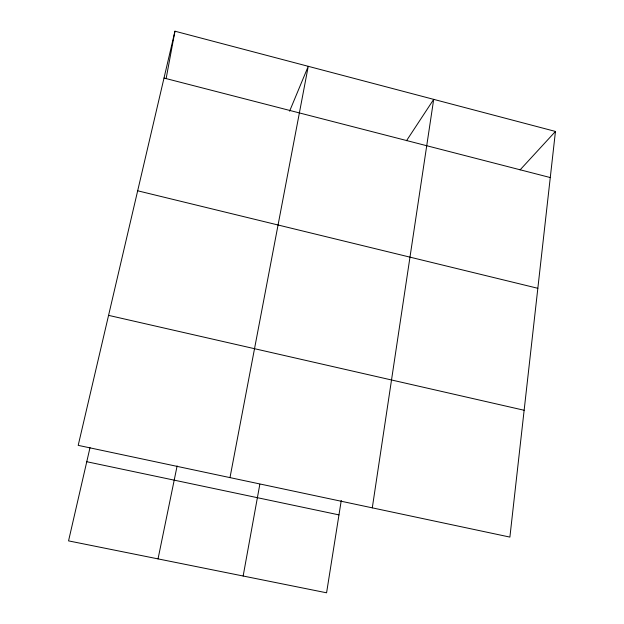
<?xml version="1.0" encoding="UTF-8"?>
<svg xmlns="http://www.w3.org/2000/svg" width="624" height="624" viewBox="0 0 624 624"><rect width="100%" height="100%" fill="white"/><g stroke="black" fill="none" stroke-linecap="round" stroke-linejoin="round"><path stroke-width="0.94" d="M555.454 131.438L509.894 537.092L78.203 445.357L174.954 31.2L555.454 131.438L520.088 169.876M372.294 507.85L433.696 99.364L406.497 140.728M341.266 500.448L326.578 592.8L68.546 540.883L90.02 447.595M243.149 576.014L259.826 484.31M166.132 78.562L174.954 31.2M229.991 477.61L308.248 66.316L289.598 111.166M158.036 558.893L177.122 465.925M86.767 461.721L338.972 514.886M108.568 315.362L524.137 410.264M137.67 190.788L537.841 288.296M164.011 78.047L550.274 177.551"/></g></svg>
